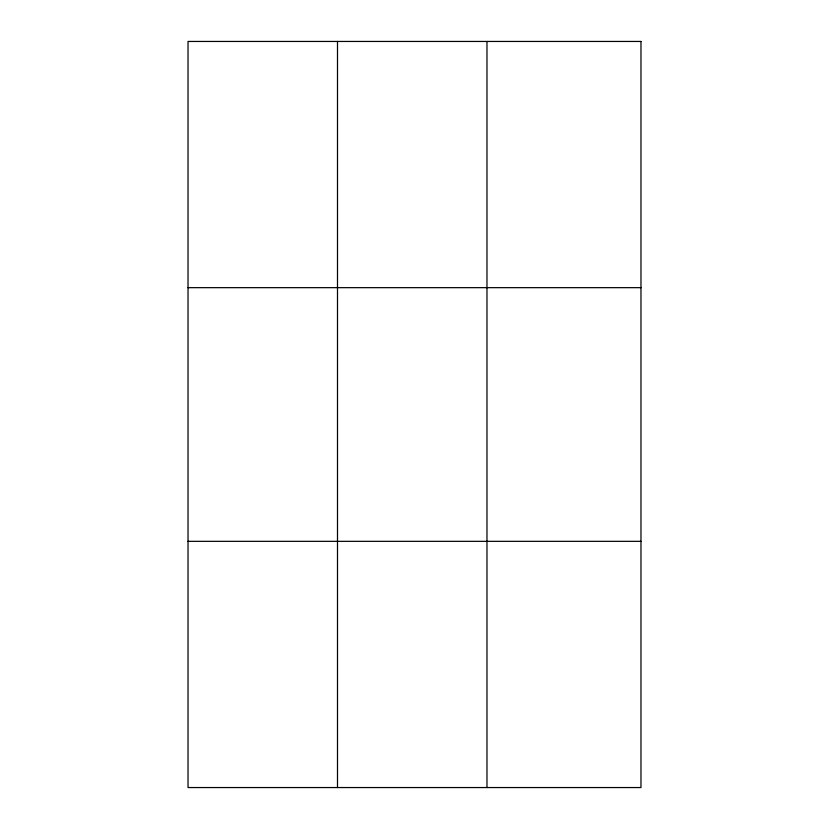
<?xml version="1.0" encoding="UTF-8"?>
<svg xmlns="http://www.w3.org/2000/svg" width="829" height="829" viewBox="0 0 829 829"><rect width="100%" height="100%" fill="white"/><g stroke="black" fill="none" stroke-linecap="round" stroke-linejoin="round"><path stroke-width="1.24" d="M337.496 41.45L337.496 787.55M486.975 41.45L486.975 787.55M188.028 287.663L640.972 287.663M188.028 541.337L640.972 541.337M640.972 41.45L640.972 787.55L188.028 787.55L188.028 41.45L640.972 41.45"/></g></svg>
